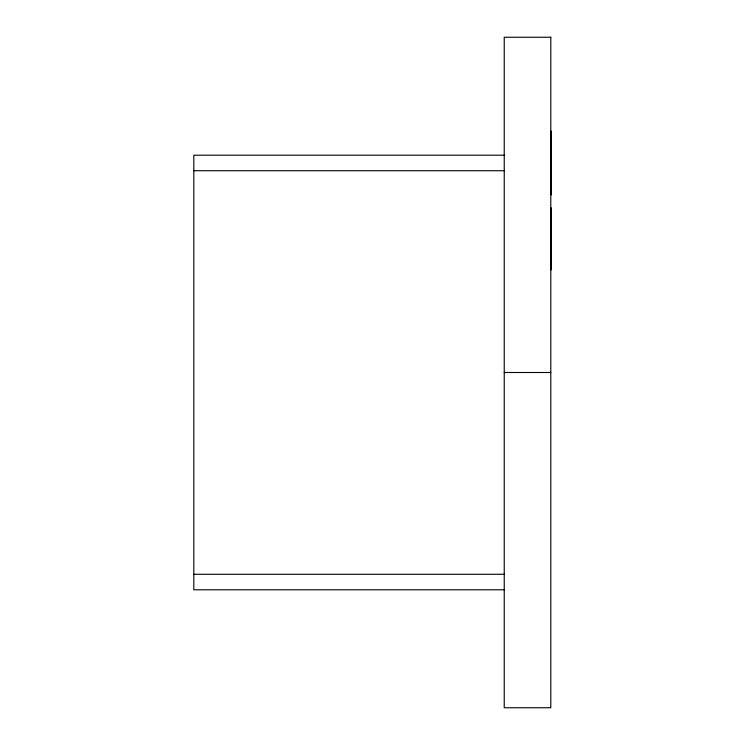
<?xml version="1.0" encoding="UTF-8"?>
<svg xmlns="http://www.w3.org/2000/svg" width="745" height="745" viewBox="0 0 745 745"><rect width="100%" height="100%" fill="white"/><g stroke="black" fill="none" stroke-linecap="round" stroke-linejoin="round"><path stroke-width="1.12" d="M504.235 155.211L193.812 155.211L193.812 589.789L504.235 589.789M193.812 170.726L504.235 170.726M504.235 372.5L550.797 372.5M193.812 574.274L504.235 574.274M551.188 130.999L551.188 194.967M551.188 207.874L551.188 269.913M550.797 37.25L504.235 37.25L504.235 707.75L550.797 707.75L550.797 37.25"/></g></svg>
